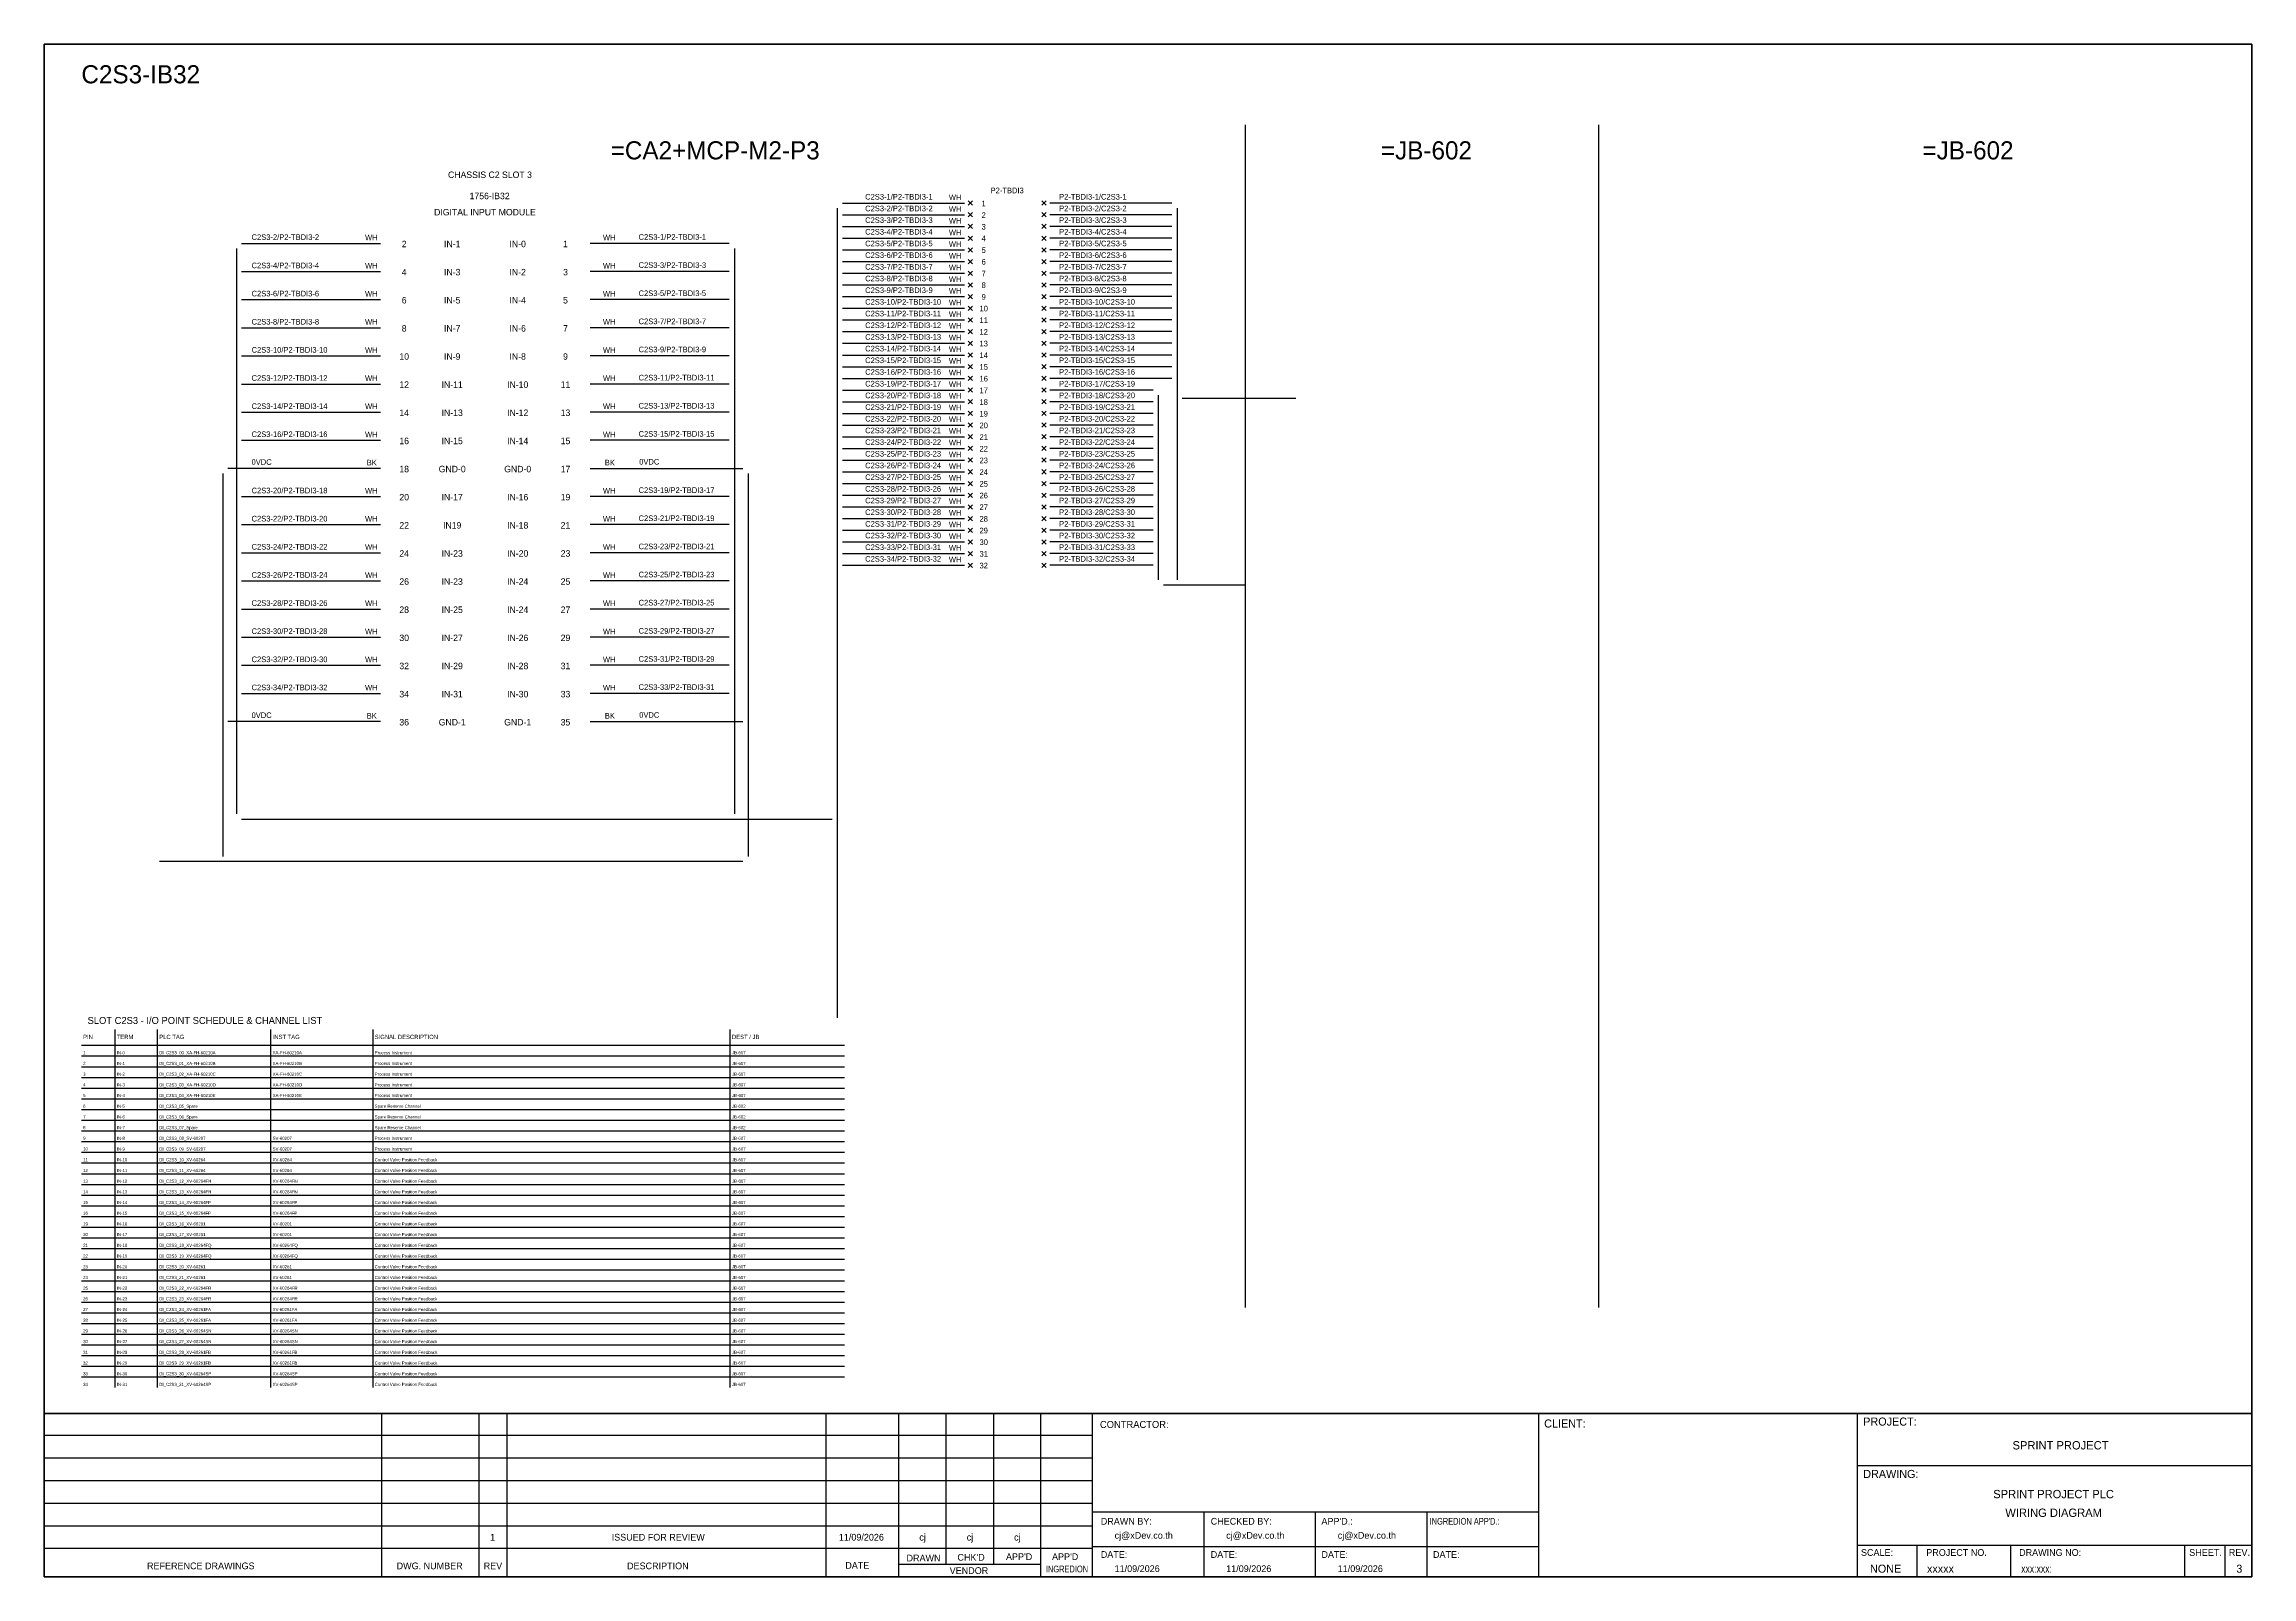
# Model space of a CAD drawing. Header units: metres. Extents: x 0 to 20667, y -39055 to 2704.
# Drawn here: x 16773 to 20667, y -9013 to -6308 of the extents above; entities that cross this region are included whole.
import ezdxf
from ezdxf.enums import TextEntityAlignment as Align

# ---------------------------------------------------------------- set-up
doc = ezdxf.new("R2010")
doc.units = ezdxf.units.M

msp = doc.modelspace()

# ---------------------------------------------------------------- linework, layer by layer
at = {"color": 1, "ltscale": 25.4}
for p, q in [((18410.4, -6585.1), (18402.8, -6592.8)), ((18402.8, -6585.1), (18410.4, -6592.8)), ((18410.4, -6605.7), (18402.8, -6613.4)), ((18402.8, -6605.7), (18410.4, -6613.4)), ((18532.5, -6585.1), (18540.2, -6592.8)), ((18540.2, -6585.1), (18532.5, -6592.8)), ((18532.5, -6605.7), (18540.2, -6613.4)), ((18540.2, -6605.7), (18532.5, -6613.4)), ((18410.4, -6626.3), (18402.8, -6634)), ((18402.8, -6626.3), (18410.4, -6634)), ((18410.4, -6647), (18402.8, -6654.6)), ((18402.8, -6647), (18410.4, -6654.6)), ((18532.5, -6626.3), (18540.2, -6634)), ((18540.2, -6626.3), (18532.5, -6634)), ((18532.5, -6647), (18540.2, -6654.6)), ((18540.2, -6647), (18532.5, -6654.6)), ((18410.4, -6667.6), (18402.8, -6675.2)), ((18402.8, -6667.6), (18410.4, -6675.2)), ((18410.4, -6688.2), (18402.8, -6695.8)), ((18402.8, -6688.2), (18410.4, -6695.8)), ((18532.5, -6667.6), (18540.2, -6675.2)), ((18540.2, -6667.6), (18532.5, -6675.2)), ((18532.5, -6688.2), (18540.2, -6695.8)), ((18540.2, -6688.2), (18532.5, -6695.8)), ((18410.4, -6708.8), (18402.8, -6716.5)), ((18402.8, -6708.8), (18410.4, -6716.5)), ((18410.4, -6729.4), (18402.8, -6737.1)), ((18402.8, -6729.4), (18410.4, -6737.1)), ((18532.5, -6708.8), (18540.2, -6716.5)), ((18540.2, -6708.8), (18532.5, -6716.5)), ((18532.5, -6729.4), (18540.2, -6737.1)), ((18540.2, -6729.4), (18532.5, -6737.1)), ((18410.4, -6750), (18402.8, -6757.7)), ((18402.8, -6750), (18410.4, -6757.7)), ((18410.4, -6770.6), (18402.8, -6778.3)), ((18402.8, -6770.6), (18410.4, -6778.3)), ((18532.5, -6750), (18540.2, -6757.7)), ((18540.2, -6750), (18532.5, -6757.7)), ((18532.5, -6770.6), (18540.2, -6778.3)), ((18540.2, -6770.6), (18532.5, -6778.3)), ((18410.4, -6791.2), (18402.8, -6798.9)), ((18402.8, -6791.2), (18410.4, -6798.9)), ((18410.4, -6811.8), (18402.8, -6819.5)), ((18402.8, -6811.8), (18410.4, -6819.5)), ((18532.5, -6791.2), (18540.2, -6798.9)), ((18540.2, -6791.2), (18532.5, -6798.9)), ((18532.5, -6811.8), (18540.2, -6819.5)), ((18540.2, -6811.8), (18532.5, -6819.5)), ((18410.4, -6832.5), (18402.8, -6840.1)), ((18402.8, -6832.5), (18410.4, -6840.1)), ((18532.5, -6832.5), (18540.2, -6840.1)), ((18540.2, -6832.5), (18532.5, -6840.1)), ((18410.4, -6853.1), (18402.8, -6860.7)), ((18402.8, -6853.1), (18410.4, -6860.7)), ((18410.4, -6873.7), (18402.8, -6881.4)), ((18402.8, -6873.7), (18410.4, -6881.4)), ((18532.5, -6853.1), (18540.2, -6860.7)), ((18540.2, -6853.1), (18532.5, -6860.7)), ((18532.5, -6873.7), (18540.2, -6881.4)), ((18540.2, -6873.7), (18532.5, -6881.4)), ((18410.4, -6894.3), (18402.8, -6902)), ((18402.8, -6894.3), (18410.4, -6902)), ((18410.4, -6914.9), (18402.8, -6922.6)), ((18402.8, -6914.9), (18410.4, -6922.6)), ((18532.5, -6894.3), (18540.2, -6902)), ((18540.2, -6894.3), (18532.5, -6902)), ((18532.5, -6914.9), (18540.2, -6922.6)), ((18540.2, -6914.9), (18532.5, -6922.6)), ((18410.4, -6935.5), (18402.8, -6943.2)), ((18402.8, -6935.5), (18410.4, -6943.2)), ((18410.4, -6956.1), (18402.8, -6963.8)), ((18402.8, -6956.1), (18410.4, -6963.8)), ((18532.5, -6935.5), (18540.2, -6943.2)), ((18540.2, -6935.5), (18532.5, -6943.2)), ((18532.5, -6956.1), (18540.2, -6963.8)), ((18540.2, -6956.1), (18532.5, -6963.8)), ((18410.4, -6976.7), (18402.8, -6984.4)), ((18402.8, -6976.7), (18410.4, -6984.4)), ((18410.4, -6997.4), (18402.8, -7005)), ((18402.8, -6997.4), (18410.4, -7005)), ((18532.5, -6976.7), (18540.2, -6984.4)), ((18540.2, -6976.7), (18532.5, -6984.4)), ((18532.5, -6997.4), (18540.2, -7005)), ((18540.2, -6997.4), (18532.5, -7005)), ((18410.4, -7018), (18402.8, -7025.6)), ((18402.8, -7018), (18410.4, -7025.6)), ((18410.4, -7038.6), (18402.8, -7046.2)), ((18402.8, -7038.6), (18410.4, -7046.2)), ((18532.5, -7018), (18540.2, -7025.6)), ((18540.2, -7018), (18532.5, -7025.6)), ((18532.5, -7038.6), (18540.2, -7046.2)), ((18540.2, -7038.6), (18532.5, -7046.2)), ((18410.4, -7059.2), (18402.8, -7066.9)), ((18402.8, -7059.2), (18410.4, -7066.9)), ((18410.4, -7079.8), (18402.8, -7087.5)), ((18402.8, -7079.8), (18410.4, -7087.5)), ((18532.5, -7059.2), (18540.2, -7066.9)), ((18540.2, -7059.2), (18532.5, -7066.9)), ((18532.5, -7079.8), (18540.2, -7087.5)), ((18540.2, -7079.8), (18532.5, -7087.5)), ((18410.4, -7100.4), (18402.8, -7108.1)), ((18402.8, -7100.4), (18410.4, -7108.1)), ((18410.4, -7121), (18402.8, -7128.7)), ((18402.8, -7121), (18410.4, -7128.7)), ((18532.5, -7100.4), (18540.2, -7108.1)), ((18540.2, -7100.4), (18532.5, -7108.1)), ((18532.5, -7121), (18540.2, -7128.7)), ((18540.2, -7121), (18532.5, -7128.7)), ((18410.4, -7141.6), (18402.8, -7149.3)), ((18402.8, -7141.6), (18410.4, -7149.3)), ((18410.4, -7162.2), (18402.8, -7169.9)), ((18402.8, -7162.2), (18410.4, -7169.9)), ((18532.5, -7141.6), (18540.2, -7149.3)), ((18540.2, -7141.6), (18532.5, -7149.3)), ((18532.5, -7162.2), (18540.2, -7169.9)), ((18540.2, -7162.2), (18532.5, -7169.9)), ((18410.4, -7182.9), (18402.8, -7190.5)), ((18402.8, -7182.9), (18410.4, -7190.5)), ((18532.5, -7182.9), (18540.2, -7190.5)), ((18540.2, -7182.9), (18532.5, -7190.5)), ((18410.4, -7203.5), (18402.8, -7211.1)), ((18402.8, -7203.5), (18410.4, -7211.1)), ((18410.4, -7224.1), (18402.8, -7231.8)), ((18402.8, -7224.1), (18410.4, -7231.8)), ((18532.5, -7203.5), (18540.2, -7211.1)), ((18540.2, -7203.5), (18532.5, -7211.1)), ((18532.5, -7224.1), (18540.2, -7231.8)), ((18540.2, -7224.1), (18532.5, -7231.8))]:
    msp.add_line(p, q, dxfattribs=at)
at = {"color": 7}
for p, q in [((16898.2, -8678.8), (16898.2, -8046.7)), ((16973.2, -8678.8), (16973.2, -8046.7)), ((17173.2, -8678.8), (17173.2, -8046.7)), ((17353.2, -8678.8), (17353.2, -8046.7)), ((17983.2, -8678.8), (17983.2, -8046.7)), ((16838.9, -8074.7), (18184.7, -8074.7))]:
    msp.add_line(p, q, dxfattribs=at)
at = {"color": 8}
for p, q in [((16838.9, -8093.6), (18184.7, -8093.6)), ((16838.9, -8112.5), (18184.7, -8112.5)), ((16838.9, -8131.4), (18184.7, -8131.4)), ((16838.9, -8150.3), (18184.7, -8150.3)), ((16838.9, -8169.1), (18184.7, -8169.1)), ((16838.9, -8188), (18184.7, -8188)), ((16838.9, -8206.9), (18184.7, -8206.9)), ((16838.9, -8225.8), (18184.7, -8225.8)), ((16838.9, -8244.6), (18184.7, -8244.6)), ((16838.9, -8263.5), (18184.7, -8263.5)), ((16838.9, -8282.4), (18184.7, -8282.4)), ((16838.9, -8301.3), (18184.7, -8301.3)), ((16838.9, -8320.2), (18184.7, -8320.2)), ((16838.9, -8339), (18184.7, -8339)), ((16838.9, -8357.9), (18184.7, -8357.9)), ((16838.9, -8376.8), (18184.7, -8376.8)), ((16838.9, -8395.7), (18184.7, -8395.7)), ((16838.9, -8414.5), (18184.7, -8414.5)), ((16838.9, -8433.4), (18184.7, -8433.4)), ((16838.9, -8452.3), (18184.7, -8452.3)), ((16838.9, -8471.2), (18184.7, -8471.2)), ((16838.9, -8490.1), (18184.7, -8490.1)), ((16838.9, -8508.9), (18184.7, -8508.9)), ((16838.9, -8527.8), (18184.7, -8527.8)), ((16838.9, -8546.7), (18184.7, -8546.7)), ((16838.9, -8565.6), (18184.7, -8565.6)), ((16838.9, -8584.5), (18184.7, -8584.5)), ((16838.9, -8603.3), (18184.7, -8603.3)), ((16838.9, -8622.2), (18184.7, -8622.2)), ((16838.9, -8641.1), (18184.7, -8641.1)), ((16838.9, -8660), (18184.7, -8660))]:
    msp.add_line(p, q, dxfattribs=at)
at = {"color": 4}
for p, q in [((20075.5, -8956.5), (20075.5, -9012.6)), ((20240.8, -8956.5), (20240.8, -9012.6))]:
    msp.add_line(p, q, dxfattribs=at)
at = {"color": 4, "ltscale": 0.5}
for p, q in [((20547.9, -8956.5), (20547.9, -9012.6)), ((20547.9, -8956.5), (20547.9, -9012.6)), ((20619.1, -8956.5), (20619.1, -9012.6)), ((20619.1, -8956.5), (20619.1, -9012.6))]:
    msp.add_line(p, q, dxfattribs=at)
at = {"layer": 'GT_1', "color": 4}
for p, q in [((17368.6, -9012.6), (17368.6, -8724.5)), ((17540.5, -9012.6), (17540.5, -8724.5)), ((17589.6, -9012.6), (17589.6, -8724.5)), ((18152.3, -9012.6), (18152.3, -8724.5)), ((18280.6, -9012.6), (18280.6, -8724.5)), ((18364.2, -8990.8), (18364.2, -8724.5)), ((18447.7, -8990.8), (18447.7, -8724.5)), ((18531, -9012.6), (18531, -8724.5)), ((18622, -9012.6), (18622, -8724.5)), ((19409, -9012.6), (19409, -8724.5)), ((19971.3, -9012.6), (19971.3, -8724.5)), ((19971.3, -9012.6), (19971.3, -8724.5)), ((19971.3, -9012.6), (19971.3, -8724.5)), ((18622, -8763.3), (16773.2, -8763.3)), ((18622, -8803.1), (16773.2, -8803.1)), ((18622, -8843.1), (16773.2, -8843.1)), ((18622, -8883), (16773.2, -8883)), ((19409, -8898.3), (18622, -8898.3)), ((18818.8, -9012.6), (18818.8, -8898.3)), ((19015.5, -9012.6), (19015.5, -8898.3)), ((19212.3, -9012.6), (19212.3, -8898.3)), ((18622, -8922.9), (16773.2, -8922.9)), ((18621.9, -8962.8), (16773.2, -8962.8)), ((18531, -8990.8), (18280.6, -8990.8)), ((19409, -8959.8), (18622, -8959.8)), ((19971.3, -8956.5), (20666.5, -8956.5))]:
    msp.add_line(p, q, dxfattribs=at)
at = {"layer": 'HELPPOINT', "color": 4, "lineweight": 35}
for p, q in [((16773.2, -9012.6), (16773.2, -6308.4)), ((16773.2, -6308.4), (20666.5, -6308.4)), ((16773.2, -9012.6), (16773.2, -6308.4)), ((16773.2, -6308.4), (20666.5, -6308.4)), ((20666.5, -6308.4), (20666.5, -9012.6)), ((20666.5, -6308.4), (20666.5, -9012.6)), ((20666.5, -9012.6), (16773.2, -9012.6)), ((20666.5, -9012.6), (16773.2, -9012.6))]:
    msp.add_line(p, q, dxfattribs=at)
at = {"layer": 'HELPPOINT', "color": 4}
for p, q in [((19971.3, -8816.1), (20666.5, -8816.1)), ((19971.3, -8816.1), (20666.5, -8816.1)), ((19971.3, -8956.5), (20666.5, -8956.5))]:
    msp.add_line(p, q, dxfattribs=at)
at = {"layer": 'IE-WIRE', "color": 4, "ltscale": 25.4}
for p, q in [((18171.8, -6598.1), (18171.8, -8026.5)), ((18180.9, -6589), (18396.3, -6589)), ((18180.9, -6609.6), (18396.3, -6609.6)), ((18762, -6589), (18546.6, -6589)), ((18762, -6609.6), (18546.6, -6609.6)), ((18771.1, -6598.1), (18771.1, -7253.6)), ((18180.9, -6630.2), (18396.3, -6630.2)), ((18180.9, -6650.8), (18396.3, -6650.8)), ((18762, -6630.2), (18546.6, -6630.2)), ((18762, -6650.8), (18546.6, -6650.8)), ((17112.2, -6669.1), (17112.2, -7666.5)), ((17121.4, -6659.9), (17366.6, -6659.9)), ((17981.4, -6659.9), (17736.1, -6659.9)), ((17990.5, -6669.1), (17990.5, -7666.5)), ((18180.9, -6671.4), (18396.3, -6671.4)), ((18180.9, -6692), (18396.3, -6692)), ((18762, -6671.4), (18546.6, -6671.4)), ((18762, -6692), (18546.6, -6692)), ((17121.4, -6709.5), (17366.6, -6709.5)), ((17981.4, -6709.5), (17736.1, -6709.5)), ((18180.9, -6712.6), (18396.3, -6712.6)), ((18180.9, -6733.2), (18396.3, -6733.2)), ((18762, -6712.6), (18546.6, -6712.6)), ((18762, -6733.2), (18546.6, -6733.2)), ((17121.4, -6759.2), (17366.6, -6759.2)), ((17981.4, -6759.2), (17736.1, -6759.2)), ((18180.9, -6753.8), (18396.3, -6753.8)), ((18762, -6753.8), (18546.6, -6753.8)), ((17121.4, -6808.8), (17366.6, -6808.8)), ((17981.4, -6808.8), (17736.1, -6808.8)), ((18180.9, -6774.5), (18396.3, -6774.5)), ((18180.9, -6795.1), (18396.3, -6795.1)), ((18762, -6774.5), (18546.6, -6774.5)), ((18762, -6795.1), (18546.6, -6795.1)), ((18180.9, -6815.7), (18396.3, -6815.7)), ((18180.9, -6836.3), (18396.3, -6836.3)), ((18762, -6815.7), (18546.6, -6815.7)), ((18762, -6836.3), (18546.6, -6836.3)), ((17121.4, -6858.4), (17366.6, -6858.4)), ((17981.4, -6858.4), (17736.1, -6858.4)), ((18180.9, -6856.9), (18396.3, -6856.9)), ((18180.9, -6877.5), (18396.3, -6877.5)), ((18762, -6856.9), (18546.6, -6856.9)), ((18762, -6877.5), (18546.6, -6877.5)), ((17121.4, -6908.1), (17366.6, -6908.1)), ((17981.4, -6908.1), (17736.1, -6908.1)), ((18180.9, -6898.1), (18396.3, -6898.1)), ((18180.9, -6918.7), (18396.3, -6918.7)), ((18762, -6898.1), (18546.6, -6898.1)), ((18728.9, -6918.7), (18546.6, -6918.7)), ((18738, -6927.9), (18738, -7253.6)), ((17121.4, -6957.7), (17366.6, -6957.7)), ((17981.4, -6957.7), (17736.1, -6957.7)), ((18180.9, -6939.4), (18396.3, -6939.4)), ((18180.9, -6960), (18396.3, -6960)), ((18728.9, -6939.4), (18546.6, -6939.4)), ((18728.9, -6960), (18546.6, -6960)), ((17121.4, -7007.3), (17366.6, -7007.3)), ((17981.4, -7007.3), (17736.1, -7007.3)), ((18180.9, -6980.6), (18396.3, -6980.6)), ((18180.9, -7001.2), (18396.3, -7001.2)), ((18728.9, -6980.6), (18546.6, -6980.6)), ((18728.9, -7001.2), (18546.6, -7001.2)), ((18180.9, -7021.8), (18396.3, -7021.8)), ((18180.9, -7042.4), (18396.3, -7042.4)), ((18728.9, -7021.8), (18546.6, -7021.8)), ((18728.9, -7042.4), (18546.6, -7042.4)), ((18180.9, -7063), (18396.3, -7063)), ((18180.9, -7083.6), (18396.3, -7083.6)), ((18728.9, -7063), (18546.6, -7063)), ((18728.9, -7083.6), (18546.6, -7083.6)), ((17121.4, -7106.6), (17366.6, -7106.6)), ((17981.4, -7106.6), (17736.1, -7106.6)), ((18180.9, -7104.2), (18396.3, -7104.2)), ((18728.9, -7104.2), (18546.6, -7104.2)), ((17121.4, -7156.2), (17366.6, -7156.2)), ((17981.4, -7156.2), (17736.1, -7156.2)), ((18180.9, -7124.9), (18396.3, -7124.9)), ((18180.9, -7145.5), (18396.3, -7145.5)), ((18728.9, -7124.9), (18546.6, -7124.9)), ((18728.9, -7145.5), (18546.6, -7145.5)), ((18180.9, -7166.1), (18396.3, -7166.1)), ((18180.9, -7186.7), (18396.3, -7186.7)), ((18728.9, -7166.1), (18546.6, -7166.1)), ((18728.9, -7186.7), (18546.6, -7186.7)), ((17121.4, -7205.9), (17366.6, -7205.9)), ((17981.4, -7205.9), (17736.1, -7205.9)), ((18180.9, -7207.3), (18396.3, -7207.3)), ((18180.9, -7227.9), (18396.3, -7227.9)), ((18728.9, -7207.3), (18546.6, -7207.3)), ((18728.9, -7227.9), (18546.6, -7227.9)), ((17121.4, -7255.5), (17366.6, -7255.5)), ((17981.4, -7255.5), (17736.1, -7255.5)), ((17121.4, -7305.1), (17366.6, -7305.1)), ((17981.4, -7305.1), (17736.1, -7305.1)), ((17121.4, -7354.8), (17366.6, -7354.8)), ((17981.4, -7354.8), (17736.1, -7354.8)), ((17121.4, -7404.4), (17366.6, -7404.4)), ((17981.4, -7404.4), (17736.1, -7404.4)), ((17121.4, -7454), (17366.6, -7454)), ((17981.4, -7454), (17736.1, -7454))]:
    msp.add_line(p, q, dxfattribs=at)
at = {"layer": 'IE-WIRE', "color": 4}
for p, q in [((18780.1, -6932.8), (18980.5, -6932.8)), ((18747, -7262.6), (18891.4, -7262.6)), ((17121.3, -7675.6), (18162.6, -7675.6))]:
    msp.add_line(p, q, dxfattribs=at)
at = {"layer": 'IE-WIRE', "color": 7, "ltscale": 25.4}
for p, q in [((17088.1, -7066.1), (17088.1, -7741.7)), ((17366.6, -7057), (17097.2, -7057)), ((17736.1, -7057), (18005.5, -7057)), ((18014.6, -7066.1), (18014.6, -7741.7)), ((17366.6, -7503.7), (17097.2, -7503.7)), ((17736.1, -7503.7), (18005.5, -7503.7)), ((18005.6, -7750.7), (16976.6, -7750.7))]:
    msp.add_line(p, q, dxfattribs=at)
at = {"layer": 'MEMBER', "color": 4, "lineweight": 35}
msp.add_line((16773.2, -8724.5), (20666.5, -8724.5), dxfattribs=at)
msp.add_line((16773.2, -8724.5), (20666.5, -8724.5), dxfattribs=at)
at = {"layer": 'MEMBER', "color": 4}
for p, q in [((19971.3, -8816.1), (20666.5, -8816.1)), ((19971.3, -8816.1), (20666.5, -8816.1)), ((19971.3, -8956.5), (20666.5, -8956.5)), ((19971.3, -8956.5), (20666.5, -8956.5))]:
    msp.add_line(p, q, dxfattribs=at)
at = {"layer": 'x01001-FrameArea'}
for p, q in [((18891.4, -6451.1), (18891.4, -8537.6)), ((19514.5, -6451.1), (19514.5, -8537.6))]:
    msp.add_line(p, q, dxfattribs=at)

# ---------------------------------------------------------------- texts
at = {"color": 2}
msp.add_text('C2S3-IB32', height=32, dxfattribs=at).set_placement((16838.9, -6377.6))
for s, height, p in [('=CA2+MCP-M2-P3', 32, (17956.6, -6495.8)), ('=JB-602', 32, (19210.9, -6495.8)), ('=JB-602', 32, (20166, -6495.8)), ('CHASSIS C2 SLOT 3', 11.441, (17559.4, -6538.9)), ('1756-IB32', 11.44, (17558.8, -6576.3)), ('DIGITAL INPUT MODULE', 11.441, (17550.6, -6604.9)), ('2', 11.4, (17408.1, -6661)), ('IN-1', 11.44, (17492.8, -6661)), ('IN-0', 11.44, (17608.3, -6661)), ('1', 11.4, (17692.6, -6661)), ('4', 11.4, (17408.1, -6710.7)), ('IN-3', 11.44, (17492.8, -6710.7)), ('IN-2', 11.44, (17608.3, -6710.7)), ('3', 11.4, (17692.6, -6710.7)), ('6', 11.4, (17408.1, -6760.3)), ('IN-5', 11.44, (17492.8, -6760.3)), ('IN-4', 11.44, (17608.3, -6760.3)), ('5', 11.4, (17692.6, -6760.3)), ('8', 11.4, (17408.1, -6809.9)), ('IN-7', 11.44, (17492.8, -6809.9)), ('IN-6', 11.44, (17608.3, -6809.9)), ('7', 11.4, (17692.6, -6809.9)), ('10', 11.44, (17408.1, -6859.6)), ('IN-9', 11.44, (17492.8, -6859.6)), ('IN-8', 11.44, (17608.3, -6859.6)), ('9', 11.4, (17692.6, -6859.6)), ('12', 11.44, (17408.1, -6909.2)), ('IN-11', 11.44, (17492.8, -6909.2)), ('IN-10', 11.44, (17608.3, -6909.2)), ('11', 11.44, (17692.6, -6909.2)), ('14', 11.44, (17408.1, -6958.8)), ('IN-13', 11.44, (17492.8, -6958.8)), ('IN-12', 11.44, (17608.3, -6958.8)), ('13', 11.44, (17692.6, -6958.8)), ('16', 11.44, (17408.1, -7008.5)), ('IN-15', 11.44, (17492.8, -7008.5)), ('IN-14', 11.44, (17608.3, -7008.5)), ('15', 11.44, (17692.6, -7008.5)), ('18', 11.44, (17408.1, -7058.1)), ('GND-0', 11.44, (17492.8, -7058.1)), ('GND-0', 11.44, (17608.3, -7058.1)), ('17', 11.44, (17692.6, -7058.1)), ('20', 11.44, (17408.1, -7107.7)), ('IN-17', 11.44, (17492.8, -7107.7)), ('IN-16', 11.44, (17608.3, -7107.7)), ('19', 11.44, (17692.6, -7107.7)), ('22', 11.44, (17408.1, -7157.4)), ('IN19', 11.44, (17492.8, -7157.4)), ('IN-18', 11.44, (17608.3, -7157.4)), ('21', 11.44, (17692.6, -7157.4)), ('24', 11.44, (17408.1, -7207)), ('IN-23', 11.44, (17492.8, -7207)), ('IN-20', 11.44, (17608.3, -7207)), ('23', 11.44, (17692.6, -7207)), ('26', 11.44, (17408.1, -7256.6)), ('IN-23', 11.44, (17492.8, -7256.6)), ('IN-24', 11.44, (17608.3, -7256.6)), ('25', 11.44, (17692.6, -7256.6)), ('28', 11.44, (17408.1, -7306.3)), ('IN-25', 11.44, (17492.8, -7306.3)), ('IN-24', 11.44, (17608.3, -7306.3)), ('27', 11.44, (17692.6, -7306.3)), ('30', 11.44, (17408.1, -7355.9)), ('IN-27', 11.44, (17492.8, -7355.9)), ('IN-26', 11.44, (17608.3, -7355.9)), ('29', 11.44, (17692.6, -7355.9)), ('32', 11.44, (17408.1, -7405.5)), ('IN-29', 11.44, (17492.8, -7405.5)), ('IN-28', 11.44, (17608.3, -7405.5)), ('31', 11.44, (17692.6, -7405.5)), ('34', 11.44, (17408.1, -7455.2)), ('IN-31', 11.44, (17492.8, -7455.2)), ('IN-30', 11.44, (17608.3, -7455.2)), ('33', 11.44, (17692.6, -7455.2)), ('36', 11.44, (17408.1, -7504.8)), ('GND-1', 11.44, (17492.8, -7504.8)), ('GND-1', 11.44, (17608.3, -7504.8)), ('35', 11.44, (17692.6, -7504.8))]:
    msp.add_text(s, height=height, dxfattribs=at).set_placement(p, align=Align.MIDDLE_CENTER)
at = {"color": 4}
for s, height, p in [('C2S3-1/P2-TBDI3-1', 9.949, (18221.1, -6582.7)), ('WH', 9.95, (18368.7, -6583.7)), ('P2-TBDI3-1/C2S3-1', 9.949, (18563.1, -6582.7)), ('C2S3-2/P2-TBDI3-2', 9.949, (18221.1, -6603.3)), ('C2S3-3/P2-TBDI3-3', 9.949, (18221.1, -6623.9)), ('WH', 9.95, (18368.7, -6604.3)), ('WH', 9.95, (18368.7, -6624.9)), ('P2-TBDI3-2/C2S3-2', 9.949, (18563.1, -6603.3)), ('P2-TBDI3-3/C2S3-3', 9.949, (18563.1, -6623.9)), ('C2S3-2/P2-TBDI3-2', 9.949, (17139, -6653.9)), ('WH', 9.95, (17339.1, -6654.6)), ('WH', 9.95, (17758.6, -6654.6)), ('C2S3-1/P2-TBDI3-1', 9.949, (17821.5, -6653.6)), ('C2S3-4/P2-TBDI3-4', 9.949, (18221.1, -6644.5)), ('C2S3-5/P2-TBDI3-5', 9.949, (18221.1, -6665.1)), ('WH', 9.95, (18368.7, -6645.5)), ('WH', 9.95, (18368.7, -6666.1)), ('P2-TBDI3-4/C2S3-4', 9.949, (18563.1, -6644.5)), ('P2-TBDI3-5/C2S3-5', 9.949, (18563.1, -6665.1)), ('C2S3-4/P2-TBDI3-4', 9.949, (17139, -6703.9)), ('WH', 9.95, (17339.1, -6704.3)), ('WH', 9.95, (17758.6, -6704.3)), ('C2S3-3/P2-TBDI3-3', 9.949, (17821.5, -6703.2)), ('C2S3-6/P2-TBDI3-6', 9.949, (18221.1, -6685.7)), ('C2S3-7/P2-TBDI3-7', 9.949, (18221.1, -6706.3)), ('WH', 9.95, (18368.7, -6686.8)), ('P2-TBDI3-6/C2S3-6', 9.949, (18563.1, -6685.7)), ('P2-TBDI3-7/C2S3-7', 9.949, (18563.1, -6706.3)), ('C2S3-8/P2-TBDI3-8', 9.949, (18221.1, -6726.9)), ('WH', 9.95, (18368.7, -6707.4)), ('WH', 9.95, (18368.7, -6728)), ('P2-TBDI3-8/C2S3-8', 9.949, (18563.1, -6726.9)), ('C2S3-6/P2-TBDI3-6', 9.949, (17139, -6753.5)), ('WH', 9.95, (17339.1, -6753.9)), ('WH', 9.95, (17758.6, -6753.9)), ('C2S3-5/P2-TBDI3-5', 9.949, (17821.5, -6752.9)), ('C2S3-9/P2-TBDI3-9', 9.949, (18221.1, -6747.6)), ('C2S3-10/P2-TBDI3-10', 9.949, (18221.1, -6768.2)), ('WH', 9.95, (18368.7, -6748.6)), ('WH', 9.95, (18368.7, -6769.2)), ('P2-TBDI3-9/C2S3-9', 9.949, (18563.1, -6747.6)), ('P2-TBDI3-10/C2S3-10', 9.949, (18563.1, -6768.2)), ('C2S3-8/P2-TBDI3-8', 9.949, (17139, -6803.2)), ('WH', 9.95, (17339.1, -6803.5)), ('WH', 9.95, (17758.6, -6803.5)), ('C2S3-7/P2-TBDI3-7', 9.949, (17821.5, -6802.5)), ('C2S3-11/P2-TBDI3-11', 9.949, (18221.1, -6788.8)), ('C2S3-12/P2-TBDI3-12', 9.949, (18221.1, -6809.4)), ('WH', 9.95, (18368.7, -6789.8)), ('WH', 9.95, (18368.7, -6810.4)), ('P2-TBDI3-11/C2S3-11', 9.949, (18563.1, -6788.8)), ('P2-TBDI3-12/C2S3-12', 9.949, (18563.1, -6809.4)), ('C2S3-10/P2-TBDI3-10', 9.949, (17139, -6852.8)), ('WH', 9.95, (17339.1, -6853.2)), ('WH', 9.95, (17758.6, -6853.2)), ('C2S3-9/P2-TBDI3-9', 9.949, (17821.5, -6852.1)), ('C2S3-13/P2-TBDI3-13', 9.949, (18221.1, -6830)), ('C2S3-14/P2-TBDI3-14', 9.949, (18221.1, -6850.6)), ('WH', 9.95, (18368.7, -6831)), ('WH', 9.95, (18368.7, -6851.7)), ('P2-TBDI3-13/C2S3-13', 9.949, (18563.1, -6830)), ('P2-TBDI3-14/C2S3-14', 9.949, (18563.1, -6850.6)), ('C2S3-15/P2-TBDI3-15', 9.949, (18221.1, -6871.2)), ('C2S3-16/P2-TBDI3-16', 9.949, (18221.1, -6891.8)), ('WH', 9.95, (18368.7, -6872.3)), ('WH', 9.95, (18368.7, -6892.9)), ('P2-TBDI3-15/C2S3-15', 9.949, (18563.1, -6871.2)), ('P2-TBDI3-16/C2S3-16', 9.949, (18563.1, -6891.8)), ('C2S3-12/P2-TBDI3-12', 9.949, (17139, -6902.4)), ('WH', 9.95, (17339.1, -6902.8)), ('WH', 9.95, (17758.6, -6902.8)), ('C2S3-11/P2-TBDI3-11', 9.949, (17821.5, -6901.8)), ('C2S3-19/P2-TBDI3-17', 9.949, (18221.1, -6912.5)), ('C2S3-20/P2-TBDI3-18', 9.949, (18221.1, -6933.1)), ('WH', 9.95, (18368.7, -6913.5)), ('WH', 9.95, (18368.7, -6934.1)), ('P2-TBDI3-17/C2S3-19', 9.949, (18563.1, -6912.5)), ('P2-TBDI3-18/C2S3-20', 9.949, (18563.1, -6933.1)), ('C2S3-14/P2-TBDI3-14', 9.949, (17139, -6952.1)), ('WH', 9.95, (17339.1, -6952.4)), ('WH', 9.95, (17758.6, -6952.4)), ('C2S3-13/P2-TBDI3-13', 9.949, (17821.5, -6951.4)), ('C2S3-21/P2-TBDI3-19', 9.949, (18221.1, -6953.7)), ('C2S3-22/P2-TBDI3-20', 9.949, (18221.1, -6974.3)), ('WH', 9.95, (18368.7, -6954.7)), ('WH', 9.95, (18368.7, -6975.3)), ('P2-TBDI3-19/C2S3-21', 9.949, (18563.1, -6953.7)), ('P2-TBDI3-20/C2S3-22', 9.949, (18563.1, -6974.3)), ('C2S3-16/P2-TBDI3-16', 9.949, (17139, -7001.7)), ('WH', 9.95, (17339.1, -7002.1)), ('WH', 9.95, (17758.6, -7002.1)), ('C2S3-15/P2-TBDI3-15', 9.949, (17821.5, -7001)), ('C2S3-23/P2-TBDI3-21', 9.949, (18221.1, -6994.9)), ('C2S3-24/P2-TBDI3-22', 9.949, (18221.1, -7015.5)), ('WH', 9.95, (18368.7, -6995.9)), ('WH', 9.95, (18368.7, -7016.5)), ('P2-TBDI3-21/C2S3-23', 9.949, (18563.1, -6994.9)), ('P2-TBDI3-22/C2S3-24', 9.949, (18563.1, -7015.5)), ('C2S3-25/P2-TBDI3-23', 9.949, (18221.1, -7036.1)), ('C2S3-26/P2-TBDI3-24', 9.949, (18221.1, -7056.7)), ('WH', 9.95, (18368.7, -7037.2)), ('P2-TBDI3-23/C2S3-25', 9.949, (18563.1, -7036.1)), ('P2-TBDI3-24/C2S3-26', 9.949, (18563.1, -7056.7)), ('C2S3-27/P2-TBDI3-25', 9.949, (18221.1, -7077.3)), ('WH', 9.95, (18368.7, -7057.8)), ('WH', 9.95, (18368.7, -7078.4)), ('P2-TBDI3-25/C2S3-27', 9.949, (18563.1, -7077.3)), ('C2S3-20/P2-TBDI3-18', 9.949, (17139, -7101)), ('WH', 9.95, (17339.1, -7101.3)), ('WH', 9.95, (17758.6, -7101.3)), ('C2S3-19/P2-TBDI3-17', 9.949, (17821.5, -7100.3)), ('C2S3-28/P2-TBDI3-26', 9.949, (18221.1, -7098)), ('C2S3-29/P2-TBDI3-27', 9.949, (18221.1, -7118.6)), ('WH', 9.95, (18368.7, -7099)), ('WH', 9.95, (18368.7, -7119.6)), ('P2-TBDI3-26/C2S3-28', 9.949, (18563.1, -7098)), ('P2-TBDI3-27/C2S3-29', 9.949, (18563.1, -7118.6)), ('C2S3-22/P2-TBDI3-20', 9.949, (17139, -7150.6)), ('WH', 9.95, (17339.1, -7151)), ('WH', 9.95, (17758.6, -7151)), ('C2S3-21/P2-TBDI3-19', 9.949, (17821.5, -7149.9)), ('C2S3-30/P2-TBDI3-28', 9.949, (18221.1, -7139.2)), ('C2S3-31/P2-TBDI3-29', 9.949, (18221.1, -7159.8)), ('WH', 9.95, (18368.7, -7140.2)), ('WH', 9.95, (18368.7, -7160.8)), ('P2-TBDI3-28/C2S3-30', 9.949, (18563.1, -7139.2)), ('P2-TBDI3-29/C2S3-31', 9.949, (18563.1, -7159.8)), ('C2S3-24/P2-TBDI3-22', 9.949, (17139, -7200.2)), ('WH', 9.95, (17339.1, -7200.6)), ('WH', 9.95, (17758.6, -7200.6)), ('C2S3-23/P2-TBDI3-21', 9.949, (17821.5, -7199.6)), ('C2S3-32/P2-TBDI3-30', 9.949, (18221.1, -7180.4)), ('C2S3-33/P2-TBDI3-31', 9.949, (18221.1, -7201)), ('WH', 9.95, (18368.7, -7181.4)), ('WH', 9.95, (18368.7, -7202.1)), ('P2-TBDI3-30/C2S3-32', 9.949, (18563.1, -7180.4)), ('P2-TBDI3-31/C2S3-33', 9.949, (18563.1, -7201)), ('C2S3-26/P2-TBDI3-24', 9.949, (17139, -7249.9)), ('WH', 9.95, (17339.1, -7250.2)), ('WH', 9.95, (17758.6, -7250.2)), ('C2S3-25/P2-TBDI3-23', 9.949, (17821.5, -7249.2)), ('C2S3-34/P2-TBDI3-32', 9.949, (18221.1, -7221.6)), ('WH', 9.95, (18368.7, -7222.7)), ('P2-TBDI3-32/C2S3-34', 9.949, (18563.1, -7221.6)), ('C2S3-28/P2-TBDI3-26', 9.949, (17139, -7299.5)), ('WH', 9.95, (17339.1, -7299.9)), ('WH', 9.95, (17758.6, -7299.9)), ('C2S3-27/P2-TBDI3-25', 9.949, (17821.5, -7298.8)), ('C2S3-30/P2-TBDI3-28', 9.949, (17139, -7349.1)), ('WH', 9.95, (17339.1, -7349.5)), ('WH', 9.95, (17758.6, -7349.5)), ('C2S3-29/P2-TBDI3-27', 9.949, (17821.5, -7348.5)), ('C2S3-32/P2-TBDI3-30', 9.949, (17139, -7398.8)), ('WH', 9.95, (17339.1, -7399.1)), ('WH', 9.95, (17758.6, -7399.1)), ('C2S3-31/P2-TBDI3-29', 9.949, (17821.5, -7398.1)), ('C2S3-34/P2-TBDI3-32', 9.949, (17139, -7448.4)), ('WH', 9.95, (17339.1, -7448.8)), ('WH', 9.95, (17758.6, -7448.8)), ('C2S3-33/P2-TBDI3-31', 9.949, (17821.5, -7447.7))]:
    msp.add_text(s, height=height, dxfattribs=at).set_placement(p)
msp.add_text('P2-TBDI3', height=9.95, dxfattribs=at).set_placement((18471.5, -6566.6), align=Align.MIDDLE_CENTER)
at = {"color": 7}
for s, height, p in [('0VDC', 9.95, (17139, -7050.7)), ('BK', 9.95, (17342.1, -7051.7)), ('BK', 9.95, (17762, -7051.7)), ('0VDC', 9.95, (17822.6, -7050.2)), ('0VDC', 9.95, (17139, -7497.4)), ('BK', 9.95, (17342.1, -7498.4)), ('BK', 9.95, (17762, -7498.4)), ('0VDC', 9.95, (17822.6, -7496.9)), ('1', 5.5, (16841.9, -8090.6)), ('IN-0', 5.5, (16901.2, -8090.6)), ('DI_C2S3_00_XA-FH-60210A', 5.5, (16976.2, -8090.6)), ('XA-FH-60210A', 5.5, (17176.2, -8090.6)), ('Process Instrument', 5.5, (17356.2, -8090.6)), ('JB-607', 5.5, (17986.2, -8090.6)), ('3', 5.5, (16841.9, -8128.4)), ('2', 5.5, (16841.9, -8109.5)), ('IN-1', 5.5, (16901.2, -8109.5)), ('IN-2', 5.5, (16901.2, -8128.4)), ('DI_C2S3_01_XA-FH-60210B', 5.5, (16976.2, -8109.5)), ('DI_C2S3_02_XA-FH-60210C', 5.5, (16976.2, -8128.4)), ('XA-FH-60210B', 5.5, (17176.2, -8109.5)), ('XA-FH-60210C', 5.5, (17176.2, -8128.4)), ('Process Instrument', 5.5, (17356.2, -8109.5)), ('Process Instrument', 5.5, (17356.2, -8128.4)), ('JB-607', 5.5, (17986.2, -8109.5)), ('JB-607', 5.5, (17986.2, -8128.4)), ('4', 5.5, (16841.9, -8147.3)), ('5', 5.5, (16841.9, -8166.1)), ('IN-3', 5.5, (16901.2, -8147.3)), ('IN-4', 5.5, (16901.2, -8166.1)), ('DI_C2S3_03_XA-FH-60210D', 5.5, (16976.2, -8147.3)), ('DI_C2S3_04_XA-FH-60210E', 5.5, (16976.2, -8166.1)), ('XA-FH-60210D', 5.5, (17176.2, -8147.3)), ('XA-FH-60210E', 5.5, (17176.2, -8166.1)), ('Process Instrument', 5.5, (17356.2, -8147.3)), ('Process Instrument', 5.5, (17356.2, -8166.1)), ('JB-607', 5.5, (17986.2, -8147.3)), ('JB-607', 5.5, (17986.2, -8166.1)), ('6', 5.5, (16841.9, -8185)), ('7', 5.5, (16841.9, -8203.9)), ('IN-5', 5.5, (16901.2, -8185)), ('IN-6', 5.5, (16901.2, -8203.9)), ('DI_C2S3_05_Spare', 5.5, (16976.2, -8185)), ('DI_C2S3_06_Spare', 5.5, (16976.2, -8203.9)), ('Spare Reserve Channel', 5.5, (17356.2, -8185)), ('Spare Reserve Channel', 5.5, (17356.2, -8203.9)), ('JB-602', 5.5, (17986.2, -8185)), ('JB-602', 5.5, (17986.2, -8203.9)), ('8', 5.5, (16841.9, -8222.8)), ('9', 5.5, (16841.9, -8241.6)), ('IN-7', 5.5, (16901.2, -8222.8)), ('IN-8', 5.5, (16901.2, -8241.6)), ('DI_C2S3_07_Spare', 5.5, (16976.2, -8222.8)), ('DI_C2S3_08_SV-60207', 5.5, (16976.2, -8241.6)), ('SV-60207', 5.5, (17176.2, -8241.6)), ('Spare Reserve Channel', 5.5, (17356.2, -8222.8)), ('Process Instrument', 5.5, (17356.2, -8241.6)), ('JB-602', 5.5, (17986.2, -8222.8)), ('JB-607', 5.5, (17986.2, -8241.6)), ('10', 5.5, (16841.9, -8260.5)), ('11', 5.5, (16841.9, -8279.4)), ('12', 5.5, (16841.9, -8298.3)), ('IN-9', 5.5, (16901.2, -8260.5)), ('IN-10', 5.5, (16901.2, -8279.4)), ('DI_C2S3_09_SV-60207', 5.5, (16976.2, -8260.5)), ('DI_C2S3_10_XV-60264', 5.5, (16976.2, -8279.4)), ('DI_C2S3_11_XV-60264', 5.5, (16976.2, -8298.3)), ('XV-60264', 5.5, (17176.2, -8279.4)), ('XV-60264', 5.5, (17176.2, -8298.3)), ('SV-60207', 5.5, (17176.2, -8260.5)), ('Control Valve Position Feedback', 5.5, (17356.2, -8279.4)), ('Control Valve Position Feedback', 5.5, (17356.2, -8298.3)), ('Process Instrument', 5.5, (17356.2, -8260.5)), ('JB-607', 5.5, (17986.2, -8260.5)), ('JB-607', 5.5, (17986.2, -8279.4)), ('JB-607', 5.5, (17986.2, -8298.3)), ('13', 5.5, (16841.9, -8317.2)), ('14', 5.5, (16841.9, -8336)), ('IN-11', 5.5, (16901.2, -8298.3)), ('IN-12', 5.5, (16901.2, -8317.2)), ('IN-13', 5.5, (16901.2, -8336)), ('DI_C2S3_12_XV-60264FN', 5.5, (16976.2, -8317.2)), ('DI_C2S3_13_XV-60264FN', 5.5, (16976.2, -8336)), ('XV-60264FN', 5.5, (17176.2, -8317.2)), ('XV-60264FN', 5.5, (17176.2, -8336)), ('Control Valve Position Feedback', 5.5, (17356.2, -8317.2)), ('Control Valve Position Feedback', 5.5, (17356.2, -8336)), ('JB-607', 5.5, (17986.2, -8317.2)), ('JB-607', 5.5, (17986.2, -8336)), ('15', 5.5, (16841.9, -8354.9)), ('16', 5.5, (16841.9, -8373.8)), ('IN-14', 5.5, (16901.2, -8354.9)), ('IN-15', 5.5, (16901.2, -8373.8)), ('DI_C2S3_14_XV-60264FP', 5.5, (16976.2, -8354.9)), ('DI_C2S3_15_XV-60264FP', 5.5, (16976.2, -8373.8)), ('XV-60264FP', 5.5, (17176.2, -8354.9)), ('XV-60264FP', 5.5, (17176.2, -8373.8)), ('Control Valve Position Feedback', 5.5, (17356.2, -8354.9)), ('Control Valve Position Feedback', 5.5, (17356.2, -8373.8)), ('JB-607', 5.5, (17986.2, -8354.9)), ('JB-607', 5.5, (17986.2, -8373.8)), ('20', 5.5, (16841.9, -8411.5)), ('19', 5.5, (16841.9, -8392.7)), ('IN-16', 5.5, (16901.2, -8392.7)), ('IN-17', 5.5, (16901.2, -8411.5)), ('DI_C2S3_16_XV-60201', 5.5, (16976.2, -8392.7)), ('DI_C2S3_17_XV-60201', 5.5, (16976.2, -8411.5)), ('XV-60201', 5.5, (17176.2, -8392.7)), ('XV-60201', 5.5, (17176.2, -8411.5)), ('Control Valve Position Feedback', 5.5, (17356.2, -8392.7)), ('Control Valve Position Feedback', 5.5, (17356.2, -8411.5)), ('JB-607', 5.5, (17986.2, -8392.7)), ('JB-607', 5.5, (17986.2, -8411.5)), ('21', 5.5, (16841.9, -8430.4)), ('22', 5.5, (16841.9, -8449.3)), ('IN-18', 5.5, (16901.2, -8430.4)), ('IN-19', 5.5, (16901.2, -8449.3)), ('DI_C2S3_18_XV-60264FQ', 5.5, (16976.2, -8430.4)), ('DI_C2S3_19_XV-60264FQ', 5.5, (16976.2, -8449.3)), ('XV-60264FQ', 5.5, (17176.2, -8430.4)), ('XV-60264FQ', 5.5, (17176.2, -8449.3)), ('Control Valve Position Feedback', 5.5, (17356.2, -8430.4)), ('Control Valve Position Feedback', 5.5, (17356.2, -8449.3)), ('JB-607', 5.5, (17986.2, -8430.4)), ('JB-607', 5.5, (17986.2, -8449.3)), ('23', 5.5, (16841.9, -8468.2)), ('24', 5.5, (16841.9, -8487.1)), ('IN-20', 5.5, (16901.2, -8468.2)), ('IN-21', 5.5, (16901.2, -8487.1)), ('DI_C2S3_20_XV-60261', 5.5, (16976.2, -8468.2)), ('DI_C2S3_21_XV-60261', 5.5, (16976.2, -8487.1)), ('XV-60261', 5.5, (17176.2, -8468.2)), ('XV-60261', 5.5, (17176.2, -8487.1)), ('Control Valve Position Feedback', 5.5, (17356.2, -8468.2)), ('Control Valve Position Feedback', 5.5, (17356.2, -8487.1)), ('JB-607', 5.5, (17986.2, -8468.2)), ('JB-607', 5.5, (17986.2, -8487.1)), ('25', 5.5, (16841.9, -8505.9)), ('26', 5.5, (16841.9, -8524.8)), ('IN-22', 5.5, (16901.2, -8505.9)), ('IN-23', 5.5, (16901.2, -8524.8)), ('DI_C2S3_22_XV-60264FR', 5.5, (16976.2, -8505.9)), ('DI_C2S3_23_XV-60264FR', 5.5, (16976.2, -8524.8)), ('XV-60264FR', 5.5, (17176.2, -8505.9)), ('XV-60264FR', 5.5, (17176.2, -8524.8)), ('Control Valve Position Feedback', 5.5, (17356.2, -8505.9)), ('Control Valve Position Feedback', 5.5, (17356.2, -8524.8)), ('JB-607', 5.5, (17986.2, -8505.9)), ('JB-607', 5.5, (17986.2, -8524.8)), ('27', 5.5, (16841.9, -8543.7)), ('28', 5.5, (16841.9, -8562.6)), ('IN-24', 5.5, (16901.2, -8543.7)), ('IN-25', 5.5, (16901.2, -8562.6)), ('DI_C2S3_24_XV-60261FA', 5.5, (16976.2, -8543.7)), ('DI_C2S3_25_XV-60261FA', 5.5, (16976.2, -8562.6)), ('XV-60261FA', 5.5, (17176.2, -8543.7)), ('XV-60261FA', 5.5, (17176.2, -8562.6)), ('Control Valve Position Feedback', 5.5, (17356.2, -8543.7)), ('Control Valve Position Feedback', 5.5, (17356.2, -8562.6)), ('JB-607', 5.5, (17986.2, -8543.7)), ('JB-607', 5.5, (17986.2, -8562.6)), ('30', 5.5, (16841.9, -8600.3)), ('29', 5.5, (16841.9, -8581.5)), ('IN-26', 5.5, (16901.2, -8581.5)), ('IN-27', 5.5, (16901.2, -8600.3)), ('DI_C2S3_26_XV-60264SN', 5.5, (16976.2, -8581.5)), ('DI_C2S3_27_XV-60264SN', 5.5, (16976.2, -8600.3)), ('XV-60264SN', 5.5, (17176.2, -8581.5)), ('XV-60264SN', 5.5, (17176.2, -8600.3)), ('Control Valve Position Feedback', 5.5, (17356.2, -8581.5)), ('Control Valve Position Feedback', 5.5, (17356.2, -8600.3)), ('JB-607', 5.5, (17986.2, -8581.5)), ('JB-607', 5.5, (17986.2, -8600.3)), ('31', 5.5, (16841.9, -8619.2)), ('32', 5.5, (16841.9, -8638.1)), ('IN-28', 5.5, (16901.2, -8619.2)), ('IN-29', 5.5, (16901.2, -8638.1)), ('DI_C2S3_28_XV-60261FB', 5.5, (16976.2, -8619.2)), ('DI_C2S3_29_XV-60261FB', 5.5, (16976.2, -8638.1)), ('XV-60261FB', 5.5, (17176.2, -8619.2)), ('XV-60261FB', 5.5, (17176.2, -8638.1)), ('Control Valve Position Feedback', 5.5, (17356.2, -8619.2)), ('Control Valve Position Feedback', 5.5, (17356.2, -8638.1)), ('JB-607', 5.5, (17986.2, -8619.2)), ('JB-607', 5.5, (17986.2, -8638.1)), ('33', 5.5, (16841.9, -8657)), ('34', 5.5, (16841.9, -8675.8)), ('IN-30', 5.5, (16901.2, -8657)), ('IN-31', 5.5, (16901.2, -8675.8)), ('DI_C2S3_30_XV-60264SP', 5.5, (16976.2, -8657)), ('DI_C2S3_31_XV-60264SP', 5.5, (16976.2, -8675.8)), ('XV-60264SP', 5.5, (17176.2, -8657)), ('XV-60264SP', 5.5, (17176.2, -8675.8)), ('Control Valve Position Feedback', 5.5, (17356.2, -8657)), ('Control Valve Position Feedback', 5.5, (17356.2, -8675.8)), ('JB-607', 5.5, (17986.2, -8657)), ('JB-607', 5.5, (17986.2, -8675.8))]:
    msp.add_text(s, height=height, dxfattribs=at).set_placement(p)
at = {"color": 3}
for s, p in [('PIN', (16841.9, -8063.7)), ('TERM', (16901.2, -8063.7)), ('PLC TAG', (16976.2, -8063.7)), ('INST TAG', (17176.2, -8063.7)), ('SIGNAL DESCRIPTION', (17356.2, -8063.7)), ('DEST / JB', (17986.2, -8063.7))]:
    msp.add_text(s, height=7.5, dxfattribs=at).set_placement(p)
at = {"color": 4, "ltscale": 100}
for s, p in [('SPRINT PROJECT', (20329.1, -8780.5)), ('SPRINT PROJECT PLC', (20316.9, -8866.6)), ('WIRING DIAGRAM', (20316.9, -8899.5))]:
    msp.add_text(s, height=14.693, dxfattribs=at).set_placement(p, align=Align.MIDDLE_CENTER)
at = {"layer": 'GT_1', "color": 4}
for s, p in [('CLIENT:', (19418.5, -8749.2)), ('PROJECT:', (19981.2, -8745.8)), ('DRAWING:', (19981.2, -8838.2))]:
    msp.add_text(s, height=14.25, dxfattribs=at).set_placement(p)
at = {"layer": 'MEMBER', "color": 4, "ltscale": 0.8}
for s, height, p in [('SLOT C2S3 - I/O POINT SCHEDULE & CHANNEL LIST', 12.35, (16849.8, -8037.1)), ('CONTRACTOR:', 12.35, (18635.1, -8749.9)), ('DRAWN BY:', 11.88, (18636.6, -8920.5)), ('CHECKED BY:', 11.875, (18830.5, -8920.5)), ("APP'D.:", 11.88, (19025.7, -8920.5)), ('cj@xDev.co.th', 11.875, (18661, -8945.4)), ('cj@xDev.co.th', 11.875, (18857.8, -8945.4)), ('cj@xDev.co.th', 11.875, (19054.5, -8945.4)), ('REFERENCE DRAWINGS', 11.875, (16954.6, -8999.2)), ('DWG. NUMBER', 11.875, (17394.8, -8999.2)), ('REV', 11.88, (17548.3, -8999.2)), ('DESCRIPTION', 11.875, (17801.2, -8999.2)), ('DATE', 11.88, (18186, -8998.4)), ('DRAWN', 11.88, (18294, -8985.4)), ("CHK'D", 11.88, (18383.8, -8984.1)), ("APP'D", 11.88, (18469.4, -8983)), ("APP'D", 11.88, (18550.6, -8983)), ('DATE:', 11.88, (18636.6, -8979.1)), ('11/09/2026', 11.88, (18661, -9004.1)), ('DATE:', 11.88, (18830.5, -8979.1)), ('11/09/2026', 11.88, (18857.8, -9004.1)), ('DATE:', 11.88, (19025.7, -8979.1)), ('11/09/2026', 11.88, (19054.5, -9004.1)), ('DATE:', 11.88, (19222.5, -8979.1)), ('SCALE:', 11.88, (19977.2, -8975.6)), ('NONE', 14.23, (19993.2, -9005.3)), ('PROJECT NO.', 11.875, (20092.4, -8975.6)), ('DRAWING NO:', 11.875, (20256.1, -8975.6)), ('SHEET.', 12, (20555.9, -8975.6)), ('REV.', 12, (20625.8, -8975.6)), ('VENDOR', 11.88, (18370.1, -9007.5)), ('xxxxx', 14.23, (20093.6, -9005.3))]:
    msp.add_text(s, height=height, dxfattribs=at).set_placement(p)
at = {"layer": 'MEMBER', "color": 4, "ltscale": 0.8, "width": 0.8}
for s, height, p in [("INGREDION APP'D.:", 11.875, (19216.5, -8920.5)), ('INGREDION', 11.88, (18539.8, -9004.7)), ('xxx:xxx:', 14.23, (20259.8, -9005.3))]:
    msp.add_text(s, height=height, dxfattribs=at).set_placement(p)
at = {"layer": 'MEMBER', "color": 4, "ltscale": 0.8}
for s, height, p in [('1', 11.9, (17564.1, -8942.7)), ('ISSUED FOR REVIEW', 11.875, (17856.2, -8942.7)), ('11/09/2026', 11.88, (18214.4, -8942.7)), ('cj', 11.88, (18322.3, -8942.7)), ('cj', 11.88, (18405.9, -8942.7)), ('cj', 11.88, (18489.4, -8942.7))]:
    msp.add_text(s, height=height, dxfattribs=at).set_placement(p, align=Align.MIDDLE_CENTER)
msp.add_text('3', height=14.2, dxfattribs=at).set_placement((20644.4, -9005.3), align=Align.CENTER)
at = {"layer": 'power', "color": 7}
for s, p in [('2', (18430.1, -6610.1)), ('1', (18430.1, -6589.5)), ('4', (18430.1, -6651.3)), ('3', (18430.1, -6630.7)), ('5', (18430.1, -6671.9)), ('6', (18430.1, -6692.5)), ('8', (18430.1, -6733.7)), ('7', (18430.1, -6713.1)), ('10', (18430.1, -6775)), ('9', (18430.1, -6754.4)), ('11', (18430.1, -6795.6)), ('12', (18430.1, -6816.2)), ('13', (18430.1, -6836.8)), ('14', (18430.1, -6857.4)), ('15', (18430.1, -6878)), ('16', (18430.1, -6898.6)), ('17', (18430.1, -6919.3)), ('18', (18430.1, -6939.9)), ('19', (18430.1, -6960.5)), ('20', (18430.1, -6981.1)), ('21', (18430.1, -7001.7)), ('22', (18430.1, -7022.3)), ('23', (18430.1, -7042.9)), ('24', (18430.1, -7063.5)), ('25', (18430.1, -7084.1)), ('26', (18430.1, -7104.8)), ('27', (18430.1, -7125.4)), ('28', (18430.1, -7146)), ('29', (18430.1, -7166.6)), ('30', (18430.1, -7187.2)), ('31', (18430.1, -7207.8)), ('32', (18430.1, -7228.4))]:
    msp.add_text(s, height=9.97, dxfattribs=at).set_placement(p, align=Align.MIDDLE_CENTER)

doc.saveas('drawing.dxf')
